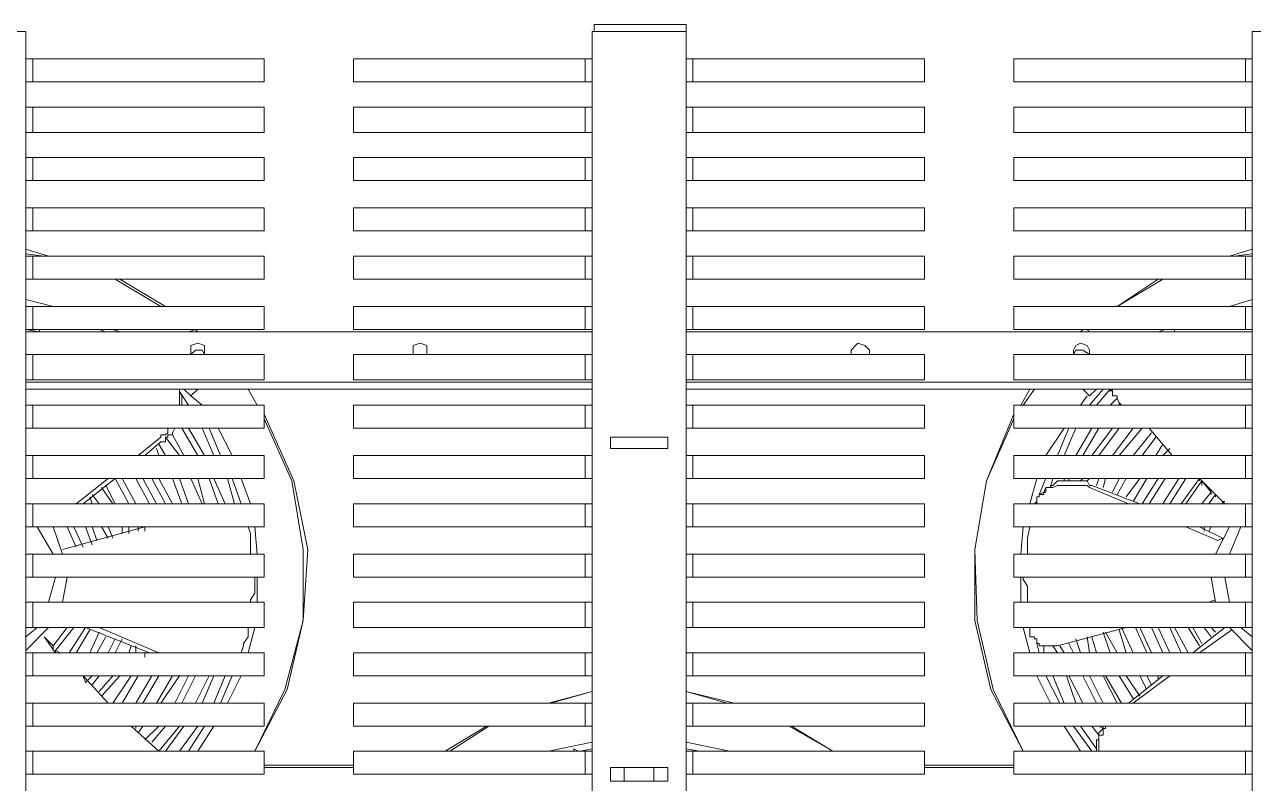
# Model space of a CAD drawing. Header units: millimetres. Extents: x 37084 to 180780, y -153145 to -16322.
# Drawn here: x 73826 to 74941, y -113933 to -113244 of the extents above; entities that cross this region are included whole.
import ezdxf

# ---------------------------------------------------------------- set-up
doc = ezdxf.new("R2010")
doc.units = ezdxf.units.MM
doc.header["$MEASUREMENT"] = 0
doc.linetypes.add('CONTINU', pattern=[0])
doc.layers.add('00', color=5, linetype='Continuous', lineweight=9)

# ---------------------------------------------------------------- blocks, each defined once
blk = doc.blocks.new('MBA')
at = {"color": 0, "linetype": 'ByBlock', "lineweight": 9}
for points in [[(1956704.1, 288644.1), (1956787.3, 288644.1)], [(1956704.1, 288637.9), (1956704.1, 288644.1)], [(1956787.3, 287181.7), (1956787.3, 288637.9), (1956787.3, 288644.1)], [(1956098.8, 288637.9), (1956188.2, 288637.9)], [(1956188.2, 288637.9), (1956188.2, 287181.7)], [(1956702, 288637.9), (1956787.3, 288637.9)], [(1956702, 288637.9), (1956702, 287181.7)], [(1957301.1, 288637.9), (1957390.5, 288637.9)], [(1957301.1, 288637.9), (1957301.1, 287181.7)], [(1956404.5, 288612.9), (1956188.2, 288612.9)], [(1956194.5, 288612.9), (1956194.5, 288592.1)], [(1956404.5, 288612.9), (1956404.5, 288592.1)], [(1956702, 288612.9), (1956485.7, 288612.9)], [(1956485.7, 288612.9), (1956485.7, 288592.1)], [(1956695.8, 288612.9), (1956695.8, 288592.1)], [(1957003.6, 288612.9), (1956787.3, 288612.9)], [(1956793.5, 288612.9), (1956793.5, 288592.1)], [(1957003.6, 288612.9), (1957003.6, 288592.1)], [(1957301.1, 288612.9), (1957084.8, 288612.9)], [(1957084.8, 288612.9), (1957084.8, 288592.1)], [(1957294.9, 288612.9), (1957294.9, 288592.1)], [(1956404.5, 288592.1), (1956188.2, 288592.1)], [(1956702, 288592.1), (1956485.7, 288592.1)], [(1957003.6, 288592.1), (1956787.3, 288592.1)], [(1957301.1, 288592.1), (1957084.8, 288592.1)], [(1956404.5, 288569.2), (1956188.2, 288569.2)], [(1956194.5, 288569.2), (1956194.5, 288546.3)], [(1956404.5, 288569.2), (1956404.5, 288546.3)], [(1956702, 288569.2), (1956485.7, 288569.2)], [(1956485.7, 288569.2), (1956485.7, 288546.3)], [(1956695.8, 288569.2), (1956695.8, 288546.3)], [(1957003.6, 288569.2), (1956787.3, 288569.2)], [(1956793.5, 288569.2), (1956793.5, 288546.3)], [(1957003.6, 288569.2), (1957003.6, 288546.3)], [(1957301.1, 288569.2), (1957084.8, 288569.2)], [(1957084.8, 288569.2), (1957084.8, 288546.3)], [(1957294.9, 288569.2), (1957294.9, 288546.3)], [(1956404.5, 288546.3), (1956188.2, 288546.3)], [(1956702, 288546.3), (1956485.7, 288546.3)], [(1957003.6, 288546.3), (1956787.3, 288546.3)], [(1957301.1, 288546.3), (1957084.8, 288546.3)], [(1956404.5, 288523.5), (1956188.2, 288523.5)], [(1956194.5, 288523.5), (1956194.5, 288502.7)], [(1956404.5, 288523.5), (1956404.5, 288502.7)], [(1956702, 288523.5), (1956485.7, 288523.5)], [(1956485.7, 288523.5), (1956485.7, 288502.7)], [(1956695.8, 288523.5), (1956695.8, 288502.7)], [(1957003.6, 288523.5), (1956787.3, 288523.5)], [(1956793.5, 288523.5), (1956793.5, 288502.7)], [(1957003.6, 288523.5), (1957003.6, 288502.7)], [(1957301.1, 288523.5), (1957084.8, 288523.5)], [(1957084.8, 288523.5), (1957084.8, 288502.7)], [(1957294.9, 288523.5), (1957294.9, 288502.7)], [(1956404.5, 288502.7), (1956188.2, 288502.7)], [(1956702, 288502.7), (1956485.7, 288502.7)], [(1957003.6, 288502.7), (1956787.3, 288502.7)], [(1957301.1, 288502.7), (1957084.8, 288502.7)], [(1956404.5, 288477.7), (1956188.2, 288477.7)], [(1956194.5, 288477.7), (1956194.5, 288456.9)], [(1956404.5, 288477.7), (1956404.5, 288456.9)], [(1956702, 288477.7), (1956485.7, 288477.7)], [(1956485.7, 288477.7), (1956485.7, 288456.9)], [(1956695.8, 288477.7), (1956695.8, 288456.9)], [(1957003.6, 288477.7), (1956787.3, 288477.7)], [(1956793.5, 288477.7), (1956793.5, 288456.9)], [(1957003.6, 288477.7), (1957003.6, 288456.9)], [(1957301.1, 288477.7), (1957084.8, 288477.7)], [(1957084.8, 288477.7), (1957084.8, 288456.9)], [(1957294.9, 288477.7), (1957294.9, 288456.9)], [(1956404.5, 288456.9), (1956188.2, 288456.9)], [(1956702, 288456.9), (1956485.7, 288456.9)], [(1957003.6, 288456.9), (1956787.3, 288456.9)], [(1957301.1, 288456.9), (1957084.8, 288456.9)], [(1956209, 288434), (1956188.2, 288440.2)], [(1956204.9, 288434), (1956188.2, 288436.1)], [(1956404.5, 288434), (1956188.2, 288434)], [(1956194.5, 288434), (1956194.5, 288413.2)], [(1956404.5, 288434), (1956404.5, 288413.2)], [(1956702, 288434), (1956485.7, 288434)], [(1956485.7, 288434), (1956485.7, 288413.2)], [(1956695.8, 288434), (1956695.8, 288413.2)], [(1957003.6, 288434), (1956787.3, 288434)], [(1956793.5, 288434), (1956793.5, 288413.2)], [(1957003.6, 288434), (1957003.6, 288413.2)], [(1957301.1, 288434), (1957084.8, 288434)], [(1957084.8, 288434), (1957084.8, 288413.2)], [(1957301.1, 288440.2), (1957280.3, 288434)], [(1957301.1, 288436.1), (1957284.5, 288434)], [(1957294.9, 288434), (1957294.9, 288413.2)], [(1956404.5, 288413.2), (1956188.2, 288413.2)], [(1956310.9, 288388.2), (1956269.3, 288413.2)], [(1956315.1, 288388.2), (1956273.5, 288413.2)], [(1956702, 288413.2), (1956485.7, 288413.2)], [(1957003.6, 288413.2), (1956787.3, 288413.2)], [(1957301.1, 288413.2), (1957084.8, 288413.2)], [(1957215.8, 288413.2), (1957178.4, 288388.2)], [(1957220, 288413.2), (1957178.4, 288388.2)], [(1956213.2, 288388.2), (1956188.2, 288394.5)], [(1956404.5, 288388.2), (1956188.2, 288388.2)], [(1956194.5, 288388.2), (1956194.5, 288367.4)], [(1956404.5, 288388.2), (1956404.5, 288367.4)], [(1956702, 288388.2), (1956485.7, 288388.2)], [(1956485.7, 288388.2), (1956485.7, 288367.4)], [(1956695.8, 288388.2), (1956695.8, 288367.4)], [(1957003.6, 288388.2), (1956787.3, 288388.2)], [(1956793.5, 288388.2), (1956793.5, 288367.4)], [(1957003.6, 288388.2), (1957003.6, 288367.4)], [(1957301.1, 288388.2), (1957084.8, 288388.2)], [(1957084.8, 288388.2), (1957084.8, 288367.4)], [(1957301.1, 288394.5), (1957280.3, 288388.2)], [(1957294.9, 288388.2), (1957294.9, 288367.4)], [(1956404.5, 288367.4), (1956188.2, 288367.4)], [(1956200.7, 288365.4), (1956188.2, 288367.4)], [(1956702, 288365.4), (1956188.2, 288365.4)], [(1956200.7, 288367.4), (1956200.7, 288365.4)], [(1956200.7, 288367.4), (1956200.7, 288365.4)], [(1956263.1, 288365.4), (1956261, 288365.4), (1956254.8, 288367.4)], [(1956261, 288365.4), (1956254.8, 288367.4)], [(1956263.1, 288365.4), (1956261, 288365.4)], [(1956273.5, 288365.4), (1956267.3, 288367.4)], [(1956335.9, 288365.4), (1956342.1, 288367.4)], [(1956344.2, 288365.4), (1956342.1, 288367.4)], [(1956344.2, 288365.4), (1956342.1, 288367.4)], [(1956702, 288367.4), (1956485.7, 288367.4)], [(1957003.6, 288367.4), (1956787.3, 288367.4)], [(1957301.1, 288365.4), (1956787.3, 288365.4)], [(1957301.1, 288367.4), (1957084.8, 288367.4)], [(1957147.2, 288367.4), (1957145.1, 288365.4)], [(1957147.2, 288367.4), (1957145.1, 288365.4)], [(1957153.4, 288365.4), (1957151.3, 288367.4)], [(1957222, 288367.4), (1957215.8, 288365.4)], [(1957228.3, 288365.4), (1957226.2, 288365.4), (1957228.3, 288365.4), (1957230.4, 288365.4)], [(1957228.3, 288365.4), (1957230.4, 288365.4), (1957230.4, 288367.4)], [(1957234.5, 288367.4), (1957230.4, 288367.4), (1957230.4, 288365.4)], [(1957234.5, 288367.4), (1957230.4, 288367.4)], [(1956350.5, 288348.7), (1956350.5, 288352.9), (1956344.2, 288355), (1956338, 288352.9), (1956338, 288348.7)], [(1956552.2, 288348.7), (1956552.2, 288352.9), (1956546, 288355), (1956539.8, 288352.9), (1956539.8, 288348.7)], [(1956953.7, 288348.7), (1956949.5, 288352.9), (1956943.3, 288355), (1956941.2, 288352.9), (1956937.1, 288348.7)], [(1957153.4, 288348.7), (1957151.3, 288352.9), (1957145.1, 288355), (1957140.9, 288352.9), (1957138.8, 288348.7)], [(1956404.5, 288344.6), (1956188.2, 288344.6)], [(1956194.5, 288344.6), (1956194.5, 288321.7)], [(1956338, 288344.6), (1956338, 288348.7)], [(1956350.5, 288344.6), (1956348.4, 288348.7), (1956342.1, 288348.7), (1956338, 288344.6)], [(1956350.5, 288348.7), (1956350.5, 288344.6)], [(1956404.5, 288344.6), (1956404.5, 288321.7)], [(1956702, 288344.6), (1956485.7, 288344.6)], [(1956485.7, 288344.6), (1956485.7, 288321.7)], [(1956539.8, 288344.6), (1956539.8, 288348.7)], [(1956552.2, 288348.7), (1956552.2, 288344.6)], [(1956695.8, 288344.6), (1956695.8, 288321.7)], [(1957003.6, 288344.6), (1956787.3, 288344.6)], [(1956793.5, 288344.6), (1956793.5, 288321.7)], [(1956937.1, 288344.6), (1956937.1, 288348.7)], [(1956953.7, 288348.7), (1956953.7, 288344.6)], [(1957003.6, 288344.6), (1957003.6, 288321.7)], [(1957301.1, 288344.6), (1957084.8, 288344.6)], [(1957084.8, 288344.6), (1957084.8, 288321.7)], [(1957138.8, 288344.6), (1957138.8, 288348.7)], [(1957153.4, 288344.6), (1957147.2, 288348.7), (1957140.9, 288348.7), (1957138.8, 288344.6)], [(1957153.4, 288348.7), (1957153.4, 288344.6)], [(1957294.9, 288344.6), (1957294.9, 288321.7)], [(1956404.5, 288321.7), (1956188.2, 288321.7)], [(1956702, 288319.6), (1956188.2, 288319.6)], [(1956702, 288321.7), (1956485.7, 288321.7)], [(1957003.6, 288321.7), (1956787.3, 288321.7)], [(1957301.1, 288319.6), (1956787.3, 288319.6)], [(1957301.1, 288321.7), (1957084.8, 288321.7)], [(1956188.2, 288313.4), (1956702, 288313.4)], [(1956327.6, 288313.4), (1956327.6, 288311.3), (1956329.7, 288307.1), (1956329.7, 288305), (1956329.7, 288300.9), (1956329.7, 288298.8)], [(1956327.6, 288313.4), (1956327.6, 288311.3), (1956327.6, 288307.1), (1956327.6, 288305), (1956327.6, 288300.9), (1956327.6, 288298.8)], [(1956335.9, 288298.8), (1956327.6, 288311.3)], [(1956338, 288307.1), (1956331.7, 288313.4)], [(1956338, 288307.1), (1956344.2, 288313.4)], [(1956398.3, 288298.8), (1956390, 288313.4)], [(1956398.3, 288298.8), (1956390, 288313.4)], [(1956787.3, 288313.4), (1957301.1, 288313.4)], [(1957099.3, 288313.4), (1957091, 288298.8)], [(1957103.5, 288313.4), (1957093.1, 288298.8)], [(1957153.4, 288307.1), (1957147.2, 288313.4)], [(1957159.6, 288313.4), (1957153.4, 288307.1)], [(1957165.9, 288313.4), (1957153.4, 288298.8)], [(1957172.1, 288313.4), (1957159.6, 288298.8)], [(1957174.2, 288311.3), (1957172.1, 288313.4)], [(1957172.1, 288313.4), (1957172.1, 288311.3)], [(1957180.4, 288300.9), (1957178.4, 288305), (1957178.4, 288307.1), (1957174.2, 288307.1), (1957174.2, 288311.3), (1957174.2, 288313.4)], [(1956404.5, 288298.8), (1956188.2, 288298.8)], [(1956194.5, 288298.8), (1956194.5, 288278)], [(1956329.7, 288298.8), (1956329.7, 288300.9)], [(1956348.4, 288298.8), (1956338, 288307.1)], [(1956404.5, 288298.8), (1956404.5, 288278)], [(1956702, 288298.8), (1956485.7, 288298.8)], [(1956485.7, 288298.8), (1956485.7, 288278)], [(1956695.8, 288298.8), (1956695.8, 288278)], [(1957003.6, 288298.8), (1956787.3, 288298.8)], [(1956793.5, 288298.8), (1956793.5, 288278)], [(1957003.6, 288298.8), (1957003.6, 288278)], [(1957301.1, 288298.8), (1957084.8, 288298.8)], [(1957084.8, 288298.8), (1957084.8, 288278)], [(1957151.3, 288307.1), (1957145.1, 288298.8)], [(1957178.4, 288305), (1957172.1, 288298.8)], [(1957180.4, 288300.9), (1957182.5, 288298.8)], [(1957180.4, 288300.9), (1957180.4, 288298.8)], [(1957294.9, 288298.8), (1957294.9, 288278)], [(1956396.2, 287984.7), (1956425.3, 288040.9), (1956439.9, 288103.3), (1956444.1, 288167.7), (1956431.6, 288230.1), (1956404.5, 288290.5)], [(1956396.2, 287984.7), (1956423.3, 288040.9), (1956439.9, 288103.3), (1956439.9, 288167.7), (1956429.5, 288230.1), (1956404.5, 288286.3)], [(1957084.8, 288290.5), (1957059.8, 288230.1), (1957049.4, 288167.7), (1957049.4, 288103.3), (1957064, 288040.9), (1957093.1, 287984.7)], [(1957084.8, 288286.3), (1957059.8, 288230.1), (1957049.4, 288167.7), (1957051.5, 288103.3), (1957066, 288040.9), (1957093.1, 287984.7)], [(1956404.5, 288278), (1956188.2, 288278)], [(1956323.4, 288278), (1956321.3, 288273.8), (1956321.3, 288271.8), (1956317.2, 288271.8), (1956317.2, 288269.7), (1956315.1, 288269.7), (1956315.1, 288265.5), (1956310.9, 288265.5)], [(1956321.3, 288278), (1956317.2, 288278), (1956317.2, 288273.8), (1956315.1, 288271.8), (1956310.9, 288271.8), (1956310.9, 288269.7)], [(1956344.2, 288253), (1956329.7, 288278)], [(1956350.5, 288253), (1956335.9, 288278)], [(1956358.8, 288253), (1956348.4, 288278)], [(1956365, 288253), (1956354.6, 288278)], [(1956375.4, 288253), (1956362.9, 288278)], [(1956702, 288278), (1956485.7, 288278)], [(1957003.6, 288278), (1956787.3, 288278)], [(1957301.1, 288278), (1957084.8, 288278)], [(1957130.5, 288278), (1957113.9, 288253)], [(1957134.7, 288278), (1957124.3, 288253)], [(1957140.9, 288278), (1957130.5, 288253)], [(1957155.5, 288278), (1957140.9, 288253)], [(1957161.7, 288278), (1957147.2, 288253)], [(1957174.2, 288278), (1957155.5, 288253)], [(1957180.4, 288278), (1957161.7, 288253)], [(1957192.9, 288278), (1957174.2, 288253)], [(1957201.2, 288278), (1957180.4, 288253)], [(1957207.5, 288278), (1957228.3, 288253)], [(1956310.9, 288269.7), (1956290.1, 288253)], [(1956310.9, 288265.5), (1956296.4, 288253)], [(1956315.1, 288253), (1956308.9, 288263.4)], [(1956327.6, 288253), (1956315.1, 288269.7)], [(1956331.7, 288253), (1956321.3, 288271.8)], [(1956718.7, 288269.7), (1956770.7, 288269.7)], [(1956718.7, 288259.3), (1956718.7, 288269.7)], [(1956770.7, 288259.3), (1956770.7, 288269.7)], [(1957209.6, 288273.8), (1957192.9, 288253)], [(1957213.7, 288269.7), (1957201.2, 288253)], [(1957220, 288263.4), (1957213.7, 288253)], [(1956404.5, 288253), (1956188.2, 288253)], [(1956194.5, 288253), (1956194.5, 288232.2)], [(1956308.9, 288253), (1956306.8, 288259.3)], [(1956404.5, 288253), (1956404.5, 288232.2)], [(1956702, 288253), (1956485.7, 288253)], [(1956485.7, 288253), (1956485.7, 288232.2)], [(1956695.8, 288253), (1956695.8, 288232.2)], [(1956718.7, 288259.3), (1956770.7, 288259.3)], [(1957003.6, 288253), (1956787.3, 288253)], [(1956793.5, 288253), (1956793.5, 288232.2)], [(1957003.6, 288253), (1957003.6, 288232.2)], [(1957301.1, 288253), (1957084.8, 288253)], [(1957084.8, 288253), (1957084.8, 288232.2)], [(1957226.2, 288259.3), (1957220, 288253)], [(1957294.9, 288253), (1957294.9, 288232.2)], [(1956404.5, 288232.2), (1956188.2, 288232.2)], [(1956263.1, 288232.2), (1956234, 288209.3)], [(1956269.3, 288232.2), (1956240.2, 288209.3)], [(1956281.8, 288209.3), (1956269.3, 288232.2)], [(1956288.1, 288209.3), (1956275.6, 288232.2)], [(1956300.5, 288209.3), (1956288.1, 288232.2)], [(1956306.8, 288209.3), (1956294.3, 288232.2)], [(1956315.1, 288209.3), (1956302.6, 288232.2)], [(1956321.3, 288209.3), (1956308.9, 288232.2)], [(1956329.7, 288209.3), (1956321.3, 288232.2)], [(1956335.9, 288209.3), (1956327.6, 288232.2)], [(1956348.4, 288209.3), (1956338, 288232.2)], [(1956350.5, 288209.3), (1956344.2, 288232.2)], [(1956362.9, 288209.3), (1956354.6, 288232.2)], [(1956369.2, 288209.3), (1956358.8, 288232.2)], [(1956377.5, 288209.3), (1956371.3, 288232.2)], [(1956383.7, 288209.3), (1956375.4, 288232.2)], [(1956392.1, 288209.3), (1956383.7, 288232.2)], [(1956702, 288232.2), (1956485.7, 288232.2)], [(1957003.6, 288232.2), (1956787.3, 288232.2)], [(1957301.1, 288232.2), (1957084.8, 288232.2)], [(1957105.6, 288232.2), (1957099.3, 288209.3)], [(1957103.5, 288209.3), (1957105.6, 288211.4), (1957105.6, 288215.6), (1957107.6, 288215.6), (1957107.6, 288217.7), (1957111.8, 288219.7), (1957113.9, 288223.9), (1957118, 288223.9), (1957118, 288226), (1957120.1, 288226), (1957124.3, 288230.1), (1957126.4, 288230.1), (1957130.5, 288230.1), (1957132.6, 288230.1), (1957134.7, 288230.1), (1957138.8, 288230.1), (1957140.9, 288230.1), (1957145.1, 288230.1), (1957147.2, 288230.1), (1957151.3, 288230.1), (1957153.4, 288226), (1957155.5, 288226)], [(1957113.9, 288232.2), (1957107.6, 288217.7)], [(1957120.1, 288232.2), (1957118, 288223.9)], [(1957130.5, 288232.2), (1957130.5, 288230.1)], [(1957134.7, 288232.2), (1957134.7, 288230.1)], [(1957147.2, 288232.2), (1957145.1, 288230.1)], [(1957153.4, 288232.2), (1957151.3, 288230.1)], [(1957161.7, 288232.2), (1957159.6, 288226)], [(1957168, 288232.2), (1957165.9, 288223.9)], [(1957180.4, 288232.2), (1957174.2, 288219.7)], [(1957186.7, 288232.2), (1957178.4, 288217.7)], [(1957199.2, 288232.2), (1957186.7, 288215.6)], [(1957205.4, 288232.2), (1957192.9, 288211.4)], [(1957215.8, 288232.2), (1957201.2, 288209.3)], [(1957222, 288232.2), (1957207.5, 288209.3)], [(1957234.5, 288232.2), (1957220, 288209.3)], [(1957240.8, 288232.2), (1957226.2, 288209.3)], [(1957253.3, 288232.2), (1957236.6, 288209.3)], [(1957255.3, 288230.1), (1957240.8, 288209.3)], [(1957253.3, 288232.2), (1957253.3, 288230.1)], [(1957253.3, 288232.2), (1957276.1, 288209.3)], [(1957253.3, 288232.2), (1957253.3, 288230.1)], [(1957263.7, 288219.7), (1957255.3, 288230.1)], [(1957255.3, 288230.1), (1957255.3, 288226)], [(1956267.3, 288209.3), (1956256.9, 288223.9)], [(1956269.3, 288209.3), (1956261, 288226)], [(1957105.6, 288209.3), (1957105.6, 288211.4), (1957105.6, 288215.6), (1957107.6, 288215.6), (1957107.6, 288217.7), (1957111.8, 288217.7), (1957111.8, 288219.7), (1957113.9, 288219.7), (1957113.9, 288223.9), (1957118, 288223.9), (1957120.1, 288223.9), (1957124.3, 288226), (1957126.4, 288226), (1957130.5, 288226), (1957132.6, 288226), (1957134.7, 288226), (1957138.8, 288226), (1957140.9, 288226), (1957145.1, 288226), (1957147.2, 288226), (1957151.3, 288226), (1957153.4, 288223.9)], [(1957153.4, 288223.9), (1957188.8, 288209.3)], [(1957155.5, 288226), (1957199.2, 288209.3)], [(1957263.7, 288219.7), (1957255.3, 288209.3)], [(1957263.7, 288219.7), (1957263.7, 288217.7)], [(1956404.5, 288209.3), (1956188.2, 288209.3)], [(1956188.2, 288209.3), (1956188.2, 288205.2)], [(1956194.5, 288209.3), (1956194.5, 288188.5)], [(1956248.5, 288209.3), (1956246.5, 288215.6)], [(1956254.8, 288209.3), (1956248.5, 288217.7)], [(1956404.5, 288209.3), (1956404.5, 288188.5)], [(1956702, 288209.3), (1956485.7, 288209.3)], [(1956485.7, 288209.3), (1956485.7, 288188.5)], [(1956695.8, 288209.3), (1956695.8, 288188.5)], [(1957003.6, 288209.3), (1956787.3, 288209.3)], [(1956793.5, 288209.3), (1956793.5, 288188.5)], [(1957003.6, 288209.3), (1957003.6, 288188.5)], [(1957301.1, 288209.3), (1957084.8, 288209.3)], [(1957084.8, 288209.3), (1957084.8, 288188.5)], [(1957267.8, 288217.7), (1957261.6, 288209.3)], [(1957274.1, 288211.4), (1957267.8, 288217.7)], [(1957267.8, 288217.7), (1957267.8, 288215.6)], [(1957274.1, 288211.4), (1957276.1, 288211.4)], [(1957274.1, 288211.4), (1957274.1, 288209.3)], [(1957294.9, 288209.3), (1957294.9, 288188.5)], [(1957301.1, 288209.3), (1957301.1, 288205.2)], [(1956404.5, 288188.5), (1956188.2, 288188.5)], [(1956213.2, 288163.6), (1956198.6, 288188.5)], [(1956221.5, 288163.6), (1956213.2, 288188.5)], [(1956296.4, 288188.5), (1956221.5, 288167.7)], [(1956234, 288169.8), (1956225.7, 288188.5)], [(1956240.2, 288169.8), (1956231.9, 288188.5)], [(1956248.5, 288171.9), (1956242.3, 288188.5)], [(1956252.7, 288176.1), (1956248.5, 288188.5)], [(1956263.1, 288178.1), (1956256.9, 288188.5)], [(1956267.3, 288178.1), (1956263.1, 288188.5)], [(1956275.6, 288182.3), (1956275.6, 288188.5)], [(1956281.8, 288182.3), (1956281.8, 288188.5)], [(1956290.1, 288184.4), (1956290.1, 288188.5)], [(1956296.4, 288188.5), (1956296.4, 288184.4)], [(1956392.1, 288182.3), (1956390, 288188.5), (1956392.1, 288182.3), (1956392.1, 288176.1), (1956392.1, 288182.3)], [(1956398.3, 288163.6), (1956396.2, 288188.5)], [(1956702, 288188.5), (1956485.7, 288188.5)], [(1957003.6, 288188.5), (1956787.3, 288188.5)], [(1957301.1, 288188.5), (1957084.8, 288188.5)], [(1957093.1, 288188.5), (1957091, 288163.6)], [(1957099.3, 288188.5), (1957097.2, 288178.1)], [(1957240.8, 288188.5), (1957269.9, 288176.1)], [(1957253.3, 288188.5), (1957274.1, 288178.1)], [(1957257.4, 288188.5), (1957257.4, 288184.4)], [(1957263.7, 288188.5), (1957261.6, 288184.4)], [(1957280.3, 288188.5), (1957267.8, 288163.6)], [(1957290.7, 288188.5), (1957280.3, 288163.6)], [(1956392.1, 288169.8), (1956392.1, 288176.1)], [(1956392.1, 288176.1), (1956392.1, 288169.8), (1956392.1, 288163.6), (1956392.1, 288169.8)], [(1957097.2, 288178.1), (1957097.2, 288169.8)], [(1957269.9, 288176.1), (1957274.1, 288178.1)], [(1957274.1, 288178.1), (1957274.1, 288176.1)], [(1956404.5, 288163.6), (1956188.2, 288163.6)], [(1956194.5, 288163.6), (1956194.5, 288142.8)], [(1956404.5, 288163.6), (1956404.5, 288142.8)], [(1956702, 288163.6), (1956485.7, 288163.6)], [(1956485.7, 288163.6), (1956485.7, 288142.8)], [(1956695.8, 288163.6), (1956695.8, 288142.8)], [(1957003.6, 288163.6), (1956787.3, 288163.6)], [(1956793.5, 288163.6), (1956793.5, 288142.8)], [(1957003.6, 288163.6), (1957003.6, 288142.8)], [(1957301.1, 288163.6), (1957084.8, 288163.6)], [(1957084.8, 288163.6), (1957084.8, 288142.8)], [(1957097.2, 288169.8), (1957097.2, 288163.6)], [(1957294.9, 288163.6), (1957294.9, 288142.8)], [(1956404.5, 288142.8), (1956188.2, 288142.8)], [(1956209, 288119.9), (1956215.3, 288142.8)], [(1956221.5, 288119.9), (1956225.7, 288142.8)], [(1956396.2, 288140.7), (1956396.2, 288142.8), (1956396.2, 288140.7), (1956396.2, 288134.5), (1956396.2, 288140.7)], [(1956398.3, 288119.9), (1956398.3, 288142.8)], [(1956702, 288142.8), (1956485.7, 288142.8)], [(1957003.6, 288142.8), (1956787.3, 288142.8)], [(1957301.1, 288142.8), (1957084.8, 288142.8)], [(1957091, 288142.8), (1957091, 288119.9)], [(1957093.1, 288142.8), (1957093.1, 288140.7)], [(1957093.1, 288142.8), (1957093.1, 288140.7)], [(1957093.1, 288140.7), (1957097.2, 288134.5)], [(1957093.1, 288140.7), (1957097.2, 288134.5)], [(1957263.7, 288142.8), (1957267.8, 288119.9)], [(1957276.1, 288142.8), (1957280.3, 288119.9)], [(1956396.2, 288130.3), (1956396.2, 288128.2), (1956392.1, 288122)], [(1956396.2, 288130.3), (1956396.2, 288134.5)], [(1956396.2, 288130.3), (1956396.2, 288134.5)], [(1956396.2, 288128.2), (1956396.2, 288130.3)], [(1957097.2, 288134.5), (1957097.2, 288128.2)], [(1957097.2, 288122), (1957097.2, 288128.2), (1957097.2, 288134.5)], [(1956404.5, 288119.9), (1956188.2, 288119.9)], [(1956194.5, 288119.9), (1956194.5, 288097)], [(1956392.1, 288122), (1956396.2, 288128.2)], [(1956392.1, 288119.9), (1956392.1, 288122)], [(1956404.5, 288119.9), (1956404.5, 288097)], [(1956702, 288119.9), (1956485.7, 288119.9)], [(1956485.7, 288119.9), (1956485.7, 288097)], [(1956695.8, 288119.9), (1956695.8, 288097)], [(1957003.6, 288119.9), (1956787.3, 288119.9)], [(1956793.5, 288119.9), (1956793.5, 288097)], [(1957003.6, 288119.9), (1957003.6, 288097)], [(1957301.1, 288119.9), (1957084.8, 288119.9)], [(1957084.8, 288119.9), (1957084.8, 288097)], [(1957097.2, 288128.2), (1957097.2, 288122), (1957097.2, 288119.9)], [(1957097.2, 288122), (1957097.2, 288119.9)], [(1957261.6, 288119.9), (1957267.8, 288122)], [(1957294.9, 288119.9), (1957294.9, 288097)], [(1956404.5, 288097), (1956188.2, 288097)], [(1956188.2, 288076.2), (1956209, 288097)], [(1956188.2, 288088.7), (1956198.6, 288097)], [(1956213.2, 288080.4), (1956225.7, 288097)], [(1956215.3, 288076.2), (1956231.9, 288097)], [(1956227.7, 288074.1), (1956242.3, 288097)], [(1956300.5, 288074.1), (1956242.3, 288097)], [(1956308.9, 288074.1), (1956254.8, 288097)], [(1956390, 288074.1), (1956396.2, 288097)], [(1956390, 288092.9), (1956390, 288097)], [(1956702, 288097), (1956485.7, 288097)], [(1957003.6, 288097), (1956787.3, 288097)], [(1957301.1, 288097), (1957084.8, 288097)], [(1957093.1, 288097), (1957099.3, 288074.1)], [(1957099.3, 288097), (1957099.3, 288094.9)], [(1957099.3, 288097), (1957099.3, 288094.9)], [(1957124.3, 288080.4), (1957186.7, 288097)], [(1957182.5, 288097), (1957192.9, 288074.1)], [(1957195, 288097), (1957205.4, 288074.1)], [(1957199.2, 288097), (1957209.6, 288074.1)], [(1957209.6, 288097), (1957220, 288074.1)], [(1957215.8, 288097), (1957226.2, 288074.1)], [(1957226.2, 288097), (1957236.6, 288074.1)], [(1957230.4, 288097), (1957242.9, 288074.1)], [(1957242.9, 288097), (1957253.3, 288080.4)], [(1957247, 288097), (1957255.3, 288082.5)], [(1957247, 288074.1), (1957276.1, 288097)], [(1957257.4, 288097), (1957263.7, 288088.7)], [(1957263.7, 288097), (1957267.8, 288092.9)], [(1957282.4, 288094.9), (1957280.3, 288097)], [(1957280.3, 288097), (1957301.1, 288076.2)], [(1957290.7, 288097), (1957301.1, 288088.7)], [(1956215.3, 288074.1), (1956204.9, 288088.7)], [(1956213.2, 288080.4), (1956204.9, 288088.7)], [(1956234, 288074.1), (1956246.5, 288094.9)], [(1956246.5, 288074.1), (1956254.8, 288092.9)], [(1956252.7, 288074.1), (1956261, 288088.7)], [(1956263.1, 288074.1), (1956269.3, 288086.6)], [(1956269.3, 288074.1), (1956275.6, 288086.6)], [(1956385.8, 288082.5), (1956390, 288088.7)], [(1956390, 288088.7), (1956390, 288092.9)], [(1957099.3, 288094.9), (1957099.3, 288092.9)], [(1957099.3, 288094.9), (1957099.3, 288092.9)], [(1957099.3, 288094.9), (1957099.3, 288092.9)], [(1957099.3, 288094.9), (1957099.3, 288092.9)], [(1957099.3, 288092.9), (1957099.3, 288088.7)], [(1957124.3, 288080.4), (1957120.1, 288080.4), (1957118, 288080.4), (1957113.9, 288080.4), (1957111.8, 288080.4), (1957107.6, 288080.4), (1957107.6, 288082.5), (1957105.6, 288082.5), (1957105.6, 288086.6), (1957103.5, 288086.6), (1957103.5, 288088.7), (1957099.3, 288088.7), (1957099.3, 288092.9)], [(1957140.9, 288086.6), (1957145.1, 288074.1)], [(1957151.3, 288088.7), (1957153.4, 288074.1)], [(1957155.5, 288088.7), (1957159.6, 288074.1)], [(1957165.9, 288092.9), (1957172.1, 288074.1)], [(1957168, 288092.9), (1957178.4, 288074.1)], [(1957180.4, 288094.9), (1957186.7, 288074.1)], [(1957253.3, 288074.1), (1957282.4, 288094.9)], [(1956404.5, 288074.1), (1956188.2, 288074.1)], [(1956194.5, 288074.1), (1956194.5, 288053.3)], [(1956213.2, 288080.4), (1956213.2, 288076.2)], [(1956215.3, 288076.2), (1956215.3, 288074.1)], [(1956219.4, 288074.1), (1956215.3, 288076.2)], [(1956281.8, 288074.1), (1956283.9, 288080.4)], [(1956288.1, 288074.1), (1956288.1, 288080.4)], [(1956296.4, 288074.1), (1956296.4, 288070)], [(1956383.7, 288074.1), (1956385.8, 288080.4), (1956383.7, 288074.1)], [(1956385.8, 288082.5), (1956385.8, 288080.4)], [(1956385.8, 288082.5), (1956385.8, 288080.4)], [(1956385.8, 288080.4), (1956385.8, 288082.5)], [(1956385.8, 288080.4), (1956385.8, 288082.5)], [(1956404.5, 288074.1), (1956404.5, 288053.3)], [(1956702, 288074.1), (1956485.7, 288074.1)], [(1956485.7, 288074.1), (1956485.7, 288053.3)], [(1956695.8, 288074.1), (1956695.8, 288053.3)], [(1957003.6, 288074.1), (1956787.3, 288074.1)], [(1956793.5, 288074.1), (1956793.5, 288053.3)], [(1957003.6, 288074.1), (1957003.6, 288053.3)], [(1957301.1, 288074.1), (1957084.8, 288074.1)], [(1957084.8, 288074.1), (1957084.8, 288053.3)], [(1957105.6, 288082.5), (1957107.6, 288074.1)], [(1957111.8, 288080.4), (1957111.8, 288074.1)], [(1957120.1, 288080.4), (1957124.3, 288074.1)], [(1957126.4, 288080.4), (1957130.5, 288074.1)], [(1957134.7, 288082.5), (1957138.8, 288074.1)], [(1957294.9, 288074.1), (1957294.9, 288053.3)], [(1956404.5, 288053.3), (1956188.2, 288053.3)], [(1956263.1, 288028.4), (1956240.2, 288053.3)], [(1956242.3, 288047.1), (1956240.2, 288053.3)], [(1956242.3, 288047.1), (1956248.5, 288053.3)], [(1956248.5, 288045), (1956254.8, 288053.3)], [(1956254.8, 288038.8), (1956267.3, 288053.3)], [(1956256.9, 288034.6), (1956273.5, 288053.3)], [(1956267.3, 288028.4), (1956283.9, 288053.3)], [(1956275.6, 288028.4), (1956290.1, 288053.3)], [(1956288.1, 288028.4), (1956302.6, 288053.3)], [(1956294.3, 288028.4), (1956308.9, 288053.3)], [(1956306.8, 288028.4), (1956321.3, 288053.3)], [(1956310.9, 288028.4), (1956327.6, 288053.3)], [(1956323.4, 288028.4), (1956335.9, 288053.3)], [(1956329.7, 288028.4), (1956342.1, 288053.3)], [(1956342.1, 288028.4), (1956354.6, 288053.3)], [(1956348.4, 288028.4), (1956358.8, 288053.3)], [(1956358.8, 288028.4), (1956369.2, 288053.3)], [(1956365, 288028.4), (1956375.4, 288053.3)], [(1956371.3, 288028.4), (1956383.7, 288053.3)], [(1956702, 288053.3), (1956485.7, 288053.3)], [(1957003.6, 288053.3), (1956787.3, 288053.3)], [(1957301.1, 288053.3), (1957084.8, 288053.3)], [(1957105.6, 288053.3), (1957118, 288028.4)], [(1957113.9, 288053.3), (1957126.4, 288028.4)], [(1957120.1, 288053.3), (1957130.5, 288028.4)], [(1957132.6, 288053.3), (1957140.9, 288028.4)], [(1957134.7, 288053.3), (1957147.2, 288028.4)], [(1957147.2, 288053.3), (1957159.6, 288028.4)], [(1957153.4, 288053.3), (1957165.9, 288028.4)], [(1957165.9, 288053.3), (1957178.4, 288028.4)], [(1957168, 288053.3), (1957182.5, 288028.4)], [(1957180.4, 288053.3), (1957192.9, 288032.5)], [(1957186.7, 288053.3), (1957199.2, 288034.6)], [(1957188.8, 288028.4), (1957220, 288053.3)], [(1957192.9, 288028.4), (1957226.2, 288053.3)], [(1957199.2, 288053.3), (1957205.4, 288040.9)], [(1957205.4, 288053.3), (1957209.6, 288045)], [(1957215.8, 288053.3), (1957215.8, 288049.2)], [(1956702, 288038.8), (1956662.5, 288028.4)], [(1956702, 288038.8), (1956664.6, 288028.4)], [(1956831, 288028.4), (1956787.3, 288038.8)], [(1956824.7, 288028.4), (1956787.3, 288038.8)], [(1956404.5, 288028.4), (1956188.2, 288028.4)], [(1956194.5, 288028.4), (1956194.5, 288007.6)], [(1956404.5, 288028.4), (1956404.5, 288007.6)], [(1956702, 288028.4), (1956485.7, 288028.4)], [(1956485.7, 288028.4), (1956485.7, 288007.6)], [(1956695.8, 288028.4), (1956695.8, 288007.6)], [(1957003.6, 288028.4), (1956787.3, 288028.4)], [(1956793.5, 288028.4), (1956793.5, 288007.6)], [(1957003.6, 288028.4), (1957003.6, 288007.6)], [(1957301.1, 288028.4), (1957084.8, 288028.4)], [(1957084.8, 288028.4), (1957084.8, 288007.6)], [(1957294.9, 288028.4), (1957294.9, 288007.6)], [(1956404.5, 288007.6), (1956188.2, 288007.6)], [(1956308.9, 287984.7), (1956283.9, 288007.6)], [(1956288.1, 288005.5), (1956288.1, 288007.6)], [(1956290.1, 288001.3), (1956294.3, 288007.6)], [(1956296.4, 287995.1), (1956308.9, 288007.6)], [(1956302.6, 287993), (1956315.1, 288007.6)], [(1956308.9, 287984.7), (1956327.6, 288007.6)], [(1956315.1, 287984.7), (1956331.7, 288007.6)], [(1956327.6, 287984.7), (1956344.2, 288007.6)], [(1956335.9, 287984.7), (1956350.5, 288007.6)], [(1956344.2, 287984.7), (1956358.8, 288007.6)], [(1956702, 288007.6), (1956485.7, 288007.6)], [(1956606.3, 288007.6), (1956568.9, 287984.7)], [(1956608.4, 288007.6), (1956573, 287984.7)], [(1957003.6, 288007.6), (1956787.3, 288007.6)], [(1956920.4, 287984.7), (1956880.9, 288007.6)], [(1956920.4, 287984.7), (1956883, 288007.6)], [(1957301.1, 288007.6), (1957084.8, 288007.6)], [(1957130.5, 288007.6), (1957145.1, 287984.7)], [(1957138.8, 288007.6), (1957155.5, 287984.7)], [(1957145.1, 288007.6), (1957159.6, 287986.8)], [(1957155.5, 288007.6), (1957161.7, 287999.3)], [(1957159.6, 287984.7), (1957159.6, 287986.8), (1957159.6, 287990.9), (1957159.6, 287993), (1957159.6, 287995.1), (1957161.7, 287995.1), (1957161.7, 287999.3), (1957161.7, 288001.3), (1957165.9, 288005.5), (1957165.9, 288007.6)], [(1957161.7, 288007.6), (1957165.9, 288005.5)], [(1957161.7, 287984.7), (1957161.7, 287986.8), (1957161.7, 287990.9), (1957161.7, 287993), (1957161.7, 287995.1), (1957161.7, 287999.3), (1957165.9, 287999.3), (1957165.9, 288001.3), (1957165.9, 288005.5), (1957168, 288005.5), (1957168, 288007.6)], [(1956404.5, 287984.7), (1956188.2, 287984.7)], [(1956194.5, 287984.7), (1956194.5, 287963.9)], [(1956404.5, 287984.7), (1956404.5, 287963.9)], [(1956702, 287984.7), (1956485.7, 287984.7)], [(1956485.7, 287984.7), (1956485.7, 287963.9)], [(1956702, 287993), (1956662.5, 287984.7)], [(1956681.2, 287984.7), (1956683.3, 287984.7), (1956685.4, 287984.7), (1956685.4, 287986.8), (1956689.5, 287984.7), (1956691.6, 287984.7)], [(1956681.2, 287984.7), (1956683.3, 287984.7), (1956685.4, 287984.7), (1956689.5, 287984.7)], [(1956702, 287986.8), (1956691.6, 287984.7)], [(1956695.8, 287984.7), (1956691.6, 287984.7)], [(1956695.8, 287984.7), (1956695.8, 287963.9)], [(1956826.8, 287984.7), (1956787.3, 287993)], [(1956799.8, 287984.7), (1956787.3, 287986.8)], [(1957003.6, 287984.7), (1956787.3, 287984.7)], [(1956793.5, 287984.7), (1956793.5, 287963.9)], [(1957003.6, 287984.7), (1957003.6, 287963.9)], [(1957301.1, 287984.7), (1957084.8, 287984.7)], [(1957084.8, 287984.7), (1957084.8, 287963.9)], [(1957294.9, 287984.7), (1957294.9, 287963.9)], [(1956404.5, 287963.9), (1956188.2, 287963.9)], [(1956485.7, 287972.2), (1956404.5, 287972.2)], [(1956404.5, 287970.1), (1956485.7, 287970.1)], [(1956702, 287963.9), (1956485.7, 287963.9)], [(1956718.7, 287970.1), (1956770.7, 287970.1)], [(1956718.7, 287970.1), (1956718.7, 287957.6)], [(1956731.1, 287970.1), (1956731.1, 287957.6)], [(1956758.2, 287970.1), (1956758.2, 287957.6)], [(1956770.7, 287970.1), (1956770.7, 287957.6)], [(1957003.6, 287963.9), (1956787.3, 287963.9)], [(1957084.8, 287972.2), (1957003.6, 287972.2)], [(1957003.6, 287970.1), (1957084.8, 287970.1)], [(1957301.1, 287963.9), (1957084.8, 287963.9)], [(1956770.7, 287957.6), (1956718.7, 287957.6)]]:
    blk.add_lwpolyline(points, dxfattribs=at)

msp = doc.modelspace()

# ---------------------------------------------------------------- block references
at = {"layer": '00', "linetype": 'CONTINU', "lineweight": 20}
msp.add_blockref('MBA', (-1882361.3, -401888.4, 0), dxfattribs=at)

doc.saveas('drawing.dxf')
